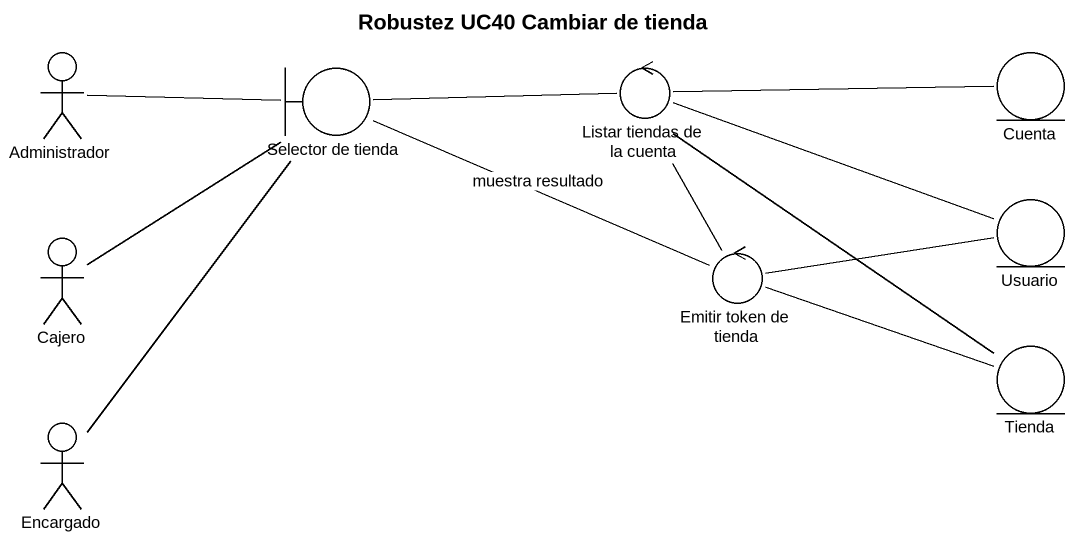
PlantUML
@startuml
title Robustez UC40 Cambiar de tienda
actor Administrador
boundary "Selector de tienda" as Selector_de_tienda
control "Listar tiendas de la cuenta" as Listar_tiendas_de_la_cuenta
entity Cuenta
entity Usuario
actor Cajero
control "Emitir token de tienda" as Emitir_token_de_tienda
entity Tienda
actor Encargado
Administrador -right- Selector_de_tienda
Selector_de_tienda -right- Listar_tiendas_de_la_cuenta
Listar_tiendas_de_la_cuenta -right- Cuenta
Listar_tiendas_de_la_cuenta -right- Usuario
Listar_tiendas_de_la_cuenta -- Emitir_token_de_tienda
Listar_tiendas_de_la_cuenta -- Tienda
Cajero -up- Selector_de_tienda
Emitir_token_de_tienda -left- Selector_de_tienda : muestra resultado
Emitir_token_de_tienda -right- Usuario
Emitir_token_de_tienda -right- Tienda
Encargado -up- Selector_de_tienda
@enduml
